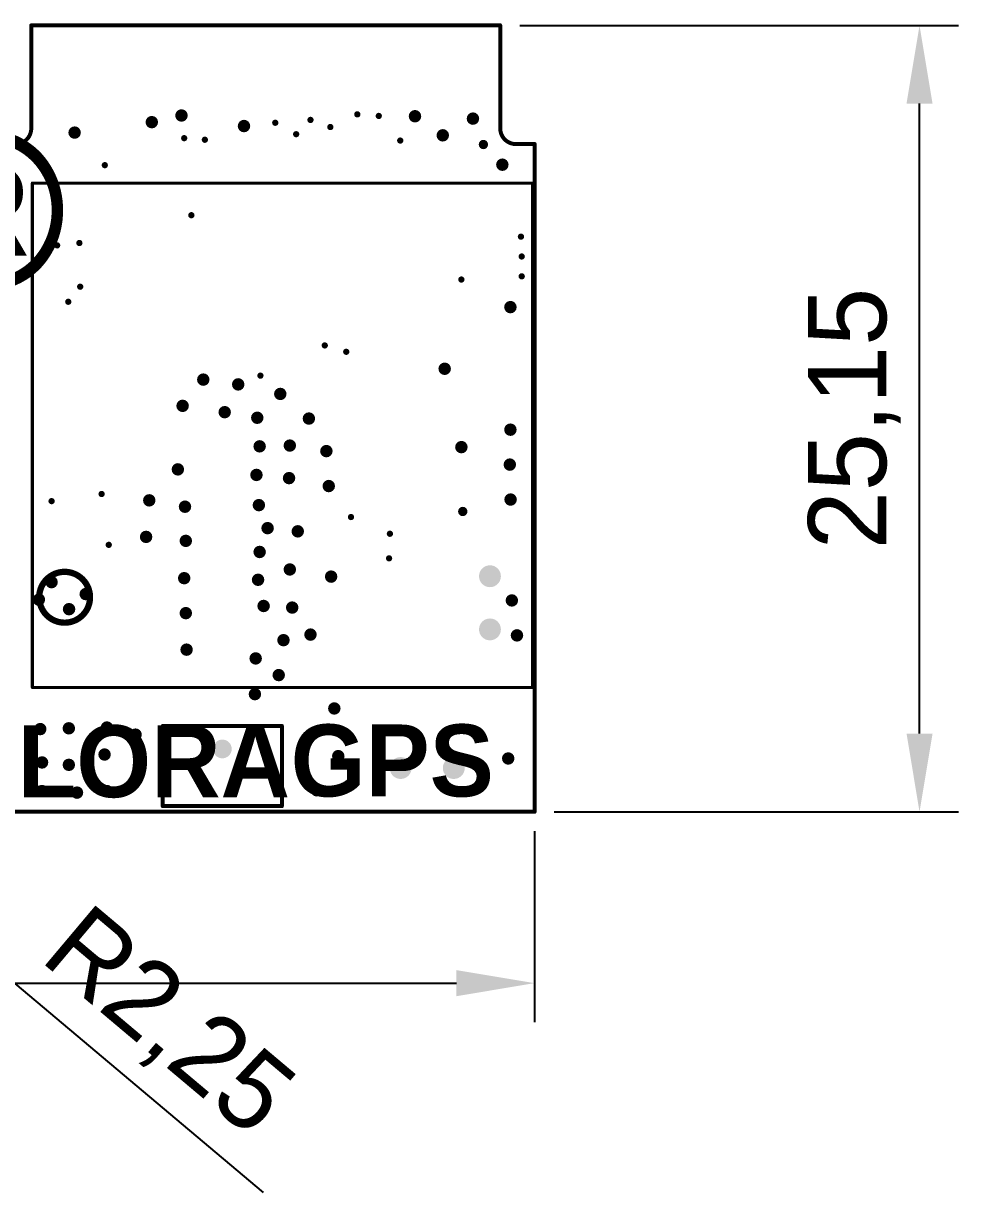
# Model space of a CAD drawing. Header units: millimetres. Extents: x -47.3 to 13.5, y -12.2 to 25.2.
# Drawn here: x -16.36 to 13.55, y -12.18 to 25.21 of the extents above; entities that cross this region are included whole.
import ezdxf

# ---------------------------------------------------------------- set-up
doc = ezdxf.new("R2010")
doc.units = ezdxf.units.MM
for name, color, linetype in [('KeepOutLayer', 6, 'Continuous'), ('PadHoleLayer', 156, 'Continuous'), ('TopOverlay', 2, 'Continuous'), ('ViaHoleLayer', 16, 'Continuous')]:
    doc.layers.add(name, color=color, linetype=linetype)
doc.styles.add('Alibaba PuHuiTi Medium', font='', dxfattribs={"height": 0.2})
doc.styles.add('阿里巴巴普惠体 Heavy', font='', dxfattribs={"height": 0.2})
doc.styles.get('Alibaba PuHuiTi Medium').set_extended_font_data('Alibaba PuHuiTi Medium', bold=True)
doc.styles.get('阿里巴巴普惠体 Heavy').set_extended_font_data('阿里巴巴普惠体 Heavy', bold=True)
doc.dimstyles.new('ISO-25', dxfattribs={"dimtxt": 2.5, "dimasz": 2.5, "dimexe": 1.25, "dimexo": 0.625, "dimtad": 1, "dimtxsty": 'Standard', "dimcen": 2.5, "dimclrd": 3, "dimclre": 3, "dimclrt": 3, "dimadec": 0, "dimazin": 0, "dimtfac": 1, "dimtmove": 0, "dimatfit": 3, "dimfxl": 1, "dimarcsym": 0})

# ---------------------------------------------------------------- blocks, each defined once
blk = doc.blocks.new('SX1276___68')
at = {"layer": 'TopOverlay', "const_width": 0.1}
for points in [[(-8.016, 8.031), (-8.016, -7.971)], [(-8.016, 8.031), (8.113, 8.031)], [(8.113, 8.031), (8.113, -7.971)], [(-8.016, -7.971), (8.113, -7.971)]]:
    blk.add_lwpolyline(points, dxfattribs=at)
at = {"layer": 'TopOverlay'}
for points, const_width in [([(-8.041, 8.031, 1), (-7.991, 8.031, 1)], 0.05), ([(-8.041, 8.031, 1), (-7.991, 8.031, 1)], 0.05), ([(-4.318, 7, 1), (-5.944, 7, 1)], 0.2), ([(8.088, 8.031, 1), (8.138, 8.031, 1)], 0.05), ([(8.088, 8.031, 1), (8.138, 8.031, 1)], 0.05), ([(-5.994, 7, 1), (-5.894, 7, 1)], 0.1), ([(-4.368, 7, 1), (-4.268, 7, 1)], 0.1), ([(-8.041, -7.971, 1), (-7.991, -7.971, 1)], 0.05), ([(-8.041, -7.971, 1), (-7.991, -7.971, 1)], 0.05), ([(8.088, -7.971, 1), (8.138, -7.971, 1)], 0.05), ([(8.088, -7.971, 1), (8.138, -7.971, 1)], 0.05)]:
    blk.add_lwpolyline(points, format="xyb", close=True, dxfattribs=dict(at, const_width=const_width))
blk = doc.blocks.new('ANT_JACK_71')
at = {"layer": 'TopOverlay', "const_width": 0.127}
for points in [[(-0.762, -0.61), (-0.762, 3.2)], [(1.803, 3.2), (-0.762, 3.2)], [(1.803, -0.61), (1.803, 3.2)], [(1.803, -0.61), (-0.762, -0.61)]]:
    blk.add_lwpolyline(points, dxfattribs=at)
at = {"layer": 'TopOverlay', "const_width": 0.0635}
for points in [[(-0.794, 3.2, 1), (-0.73, 3.2, 1)], [(-0.794, 3.2, 1), (-0.73, 3.2, 1)], [(1.772, 3.2, 1), (1.835, 3.2, 1)], [(1.772, 3.2, 1), (1.835, 3.2, 1)], [(-0.794, -0.61, 1), (-0.73, -0.61, 1)], [(-0.794, -0.61, 1), (-0.73, -0.61, 1)], [(1.772, -0.61, 1), (1.835, -0.61, 1)], [(1.772, -0.61, 1), (1.835, -0.61, 1)]]:
    blk.add_lwpolyline(points, format="xyb", close=True, dxfattribs=at)
blk = doc.blocks.new('TS_019B_B_81')
at = {"layer": 'PadHoleLayer'}
h = blk.add_hatch(color=156, dxfattribs=at)
edge = h.paths.add_edge_path()
edge.add_arc((-0.85, 0), 0.35, 0, 360)
h = blk.add_hatch(color=156, dxfattribs=at)
edge = h.paths.add_edge_path()
edge.add_arc((0.85, 0), 0.35, 0, 360)
blk = doc.blocks.new('TS_019B_B_82')
at = {"layer": 'PadHoleLayer'}
h = blk.add_hatch(color=156, dxfattribs=at)
edge = h.paths.add_edge_path()
edge.add_arc((-0.85, 0), 0.35, 0, 360)
h = blk.add_hatch(color=156, dxfattribs=at)
edge = h.paths.add_edge_path()
edge.add_arc((0.85, 0), 0.35, 0, 360)
blk = doc.blocks.new('*D98')
at = {"color": 3, "lineweight": -2}
for p, q in [((-46.312, -0.625), (-46.312, -6.732)), ((-0.012, -0.625), (-0.012, -6.732)), ((-43.812, -5.482), (-2.512, -5.482))]:
    blk.add_line(p, q, dxfattribs=at)
at = {"color": 3}
for points in [[(-43.812, -5.066), (-43.812, -5.899), (-46.312, -5.482)], [(-2.512, -5.066), (-2.512, -5.899), (-0.012, -5.482)]]:
    blk.add_solid(points, dxfattribs=at)
at = {"layer": 'Defpoints', "color": 0}
for p in [(-46.312, 0), (-0.012, 0), (-0.012, -5.482)]:
    blk.add_point(p, dxfattribs=at)
at = {"color": 3, "insert": (-29.44, -3.399), "char_height": 2.5, "attachment_point": 5}
blk.add_mtext('46,3', dxfattribs=at)
blk = doc.blocks.new('*D99')
at = {"color": 3, "lineweight": -2}
for p, q in [((-0.487, 25.146), (13.548, 25.146)), ((12.298, 2.5), (12.298, 22.646)), ((0.613, 0), (13.548, 0))]:
    blk.add_line(p, q, dxfattribs=at)
at = {"color": 3}
for points in [[(11.882, 22.646), (12.715, 22.646), (12.298, 25.146)], [(11.882, 2.5), (12.715, 2.5), (12.298, 0)]]:
    blk.add_solid(points, dxfattribs=at)
at = {"layer": 'Defpoints', "color": 0}
for p in [(-1.112, 25.146), (12.298, 25.146), (-0.012, 0)]:
    blk.add_point(p, dxfattribs=at)
at = {"color": 3, "insert": (10.215, 12.573), "char_height": 2.5, "attachment_point": 5, "rotation": 90}
blk.add_mtext('25,15', dxfattribs=at)
blk = doc.blocks.new('*D100')
at = {"color": 3, "lineweight": -2}
for p, q in [((-23.162, 0), (-21.441, -1.449)), ((-8.689, -12.181), (-19.528, -3.059))]:
    blk.add_line(p, q, dxfattribs=at)
blk.add_arc((-23.162, 0), 2.25, 288.0843, 344.0845, dxfattribs=at)
at = {"color": 3}
blk.add_solid([(-19.259, -2.74), (-19.796, -3.377), (-21.441, -1.449)], dxfattribs=at)
at = {"layer": 'Defpoints', "color": 0}
for p in [(-23.162, 0), (-21.441, -1.449)]:
    blk.add_point(p, dxfattribs=at)
at = {"color": 3, "insert": (-11.811, -6.831), "char_height": 2.5, "attachment_point": 5, "rotation": 319.9153}
blk.add_mtext('R2,25', dxfattribs=at)

msp = doc.modelspace()

# ---------------------------------------------------------------- hatches: boundary and pattern name
at = {"layer": 'PadHoleLayer'}
h = msp.add_hatch(color=156, dxfattribs=at)
edge = h.paths.add_edge_path()
edge.add_arc((-10.001, 2.007), 0.3, 0, 360)
at = {"layer": 'ViaHoleLayer'}
h = msp.add_hatch(color=16, dxfattribs=at)
edge = h.paths.add_edge_path()
edge.add_arc((-11.308, 22.264), 0.2, 0, 360)
h = msp.add_hatch(color=16, dxfattribs=at)
edge = h.paths.add_edge_path()
edge.add_arc((-3.839, 22.24), 0.2, 0, 360)
h = msp.add_hatch(color=16, dxfattribs=at)
edge = h.paths.add_edge_path()
edge.add_arc((-12.257, 22.051), 0.2, 0, 360)
h = msp.add_hatch(color=16, dxfattribs=at)
edge = h.paths.add_edge_path()
edge.add_arc((-9.308, 21.927), 0.2, 0, 360)
h = msp.add_hatch(color=16, dxfattribs=at)
edge = h.paths.add_edge_path()
edge.add_arc((-8.308, 22.031), 0.101, 0, 360)
h = msp.add_hatch(color=16, dxfattribs=at)
edge = h.paths.add_edge_path()
edge.add_arc((-7.181, 22.123), 0.101, 0, 360)
h = msp.add_hatch(color=16, dxfattribs=at)
edge = h.paths.add_edge_path()
edge.add_arc((-5.683, 22.301), 0.101, 0, 360)
h = msp.add_hatch(color=16, dxfattribs=at)
edge = h.paths.add_edge_path()
edge.add_arc((-4.997, 22.25), 0.101, 0, 360)
h = msp.add_hatch(color=16, dxfattribs=at)
edge = h.paths.add_edge_path()
edge.add_arc((-1.985, 22.164), 0.2, 0, 360)
h = msp.add_hatch(color=16, dxfattribs=at)
edge = h.paths.add_edge_path()
edge.add_arc((-14.725, 21.717), 0.2, 0, 360)
h = msp.add_hatch(color=16, dxfattribs=at)
edge = h.paths.add_edge_path()
edge.add_arc((-7.639, 21.666), 0.101, 0, 360)
h = msp.add_hatch(color=16, dxfattribs=at)
edge = h.paths.add_edge_path()
edge.add_arc((-6.546, 21.895), 0.101, 0, 360)
h = msp.add_hatch(color=16, dxfattribs=at)
edge = h.paths.add_edge_path()
edge.add_arc((-2.95, 21.63), 0.2, 0, 360)
h = msp.add_hatch(color=16, dxfattribs=at)
edge = h.paths.add_edge_path()
edge.add_arc((-11.22, 21.539), 0.101, 0, 360)
h = msp.add_hatch(color=16, dxfattribs=at)
edge = h.paths.add_edge_path()
edge.add_arc((-10.56, 21.488), 0.101, 0, 360)
h = msp.add_hatch(color=16, dxfattribs=at)
edge = h.paths.add_edge_path()
edge.add_arc((-4.311, 21.463), 0.101, 0, 360)
h = msp.add_hatch(color=16, dxfattribs=at)
edge = h.paths.add_edge_path()
edge.add_arc((-1.651, 21.336), 0.15, 0, 360)
h = msp.add_hatch(color=16, dxfattribs=at)
edge = h.paths.add_edge_path()
edge.add_arc((-13.76, 20.676), 0.101, 0, 360)
h = msp.add_hatch(color=16, dxfattribs=at)
edge = h.paths.add_edge_path()
edge.add_arc((-1.045, 20.691), 0.2, 0, 360)
h = msp.add_hatch(color=16, dxfattribs=at)
edge = h.paths.add_edge_path()
edge.add_arc((-10.991, 19.075), 0.101, 0, 360)
h = msp.add_hatch(color=16, dxfattribs=at)
edge = h.paths.add_edge_path()
edge.add_arc((-0.45, 18.39), 0.101, 0, 360)
h = msp.add_hatch(color=16, dxfattribs=at)
edge = h.paths.add_edge_path()
edge.add_arc((-15.284, 18.11), 0.101, 0, 360)
h = msp.add_hatch(color=16, dxfattribs=at)
edge = h.paths.add_edge_path()
edge.add_arc((-14.573, 18.186), 0.101, 0, 360)
h = msp.add_hatch(color=16, dxfattribs=at)
edge = h.paths.add_edge_path()
edge.add_arc((-0.425, 17.755), 0.101, 0, 360)
h = msp.add_hatch(color=16, dxfattribs=at)
edge = h.paths.add_edge_path()
edge.add_arc((-0.425, 17.12), 0.101, 0, 360)
h = msp.add_hatch(color=16, dxfattribs=at)
edge = h.paths.add_edge_path()
edge.add_arc((-14.547, 16.789), 0.101, 0, 360)
h = msp.add_hatch(color=16, dxfattribs=at)
edge = h.paths.add_edge_path()
edge.add_arc((-2.355, 17.018), 0.101, 0, 360)
h = msp.add_hatch(color=16, dxfattribs=at)
edge = h.paths.add_edge_path()
edge.add_arc((-14.928, 16.307), 0.101, 0, 360)
h = msp.add_hatch(color=16, dxfattribs=at)
edge = h.paths.add_edge_path()
edge.add_arc((-0.787, 16.136), 0.2, 0, 360)
h = msp.add_hatch(color=16, dxfattribs=at)
edge = h.paths.add_edge_path()
edge.add_arc((-6.724, 14.91), 0.101, 0, 360)
h = msp.add_hatch(color=16, dxfattribs=at)
edge = h.paths.add_edge_path()
edge.add_arc((-6.038, 14.707), 0.101, 0, 360)
h = msp.add_hatch(color=16, dxfattribs=at)
edge = h.paths.add_edge_path()
edge.add_arc((-2.889, 14.165), 0.2, 0, 360)
h = msp.add_hatch(color=16, dxfattribs=at)
edge = h.paths.add_edge_path()
edge.add_arc((-10.61, 13.818), 0.2, 0, 360)
h = msp.add_hatch(color=16, dxfattribs=at)
edge = h.paths.add_edge_path()
edge.add_arc((-9.493, 13.665), 0.2, 0, 360)
h = msp.add_hatch(color=16, dxfattribs=at)
edge = h.paths.add_edge_path()
edge.add_arc((-8.782, 13.945), 0.101, 0, 360)
h = msp.add_hatch(color=16, dxfattribs=at)
edge = h.paths.add_edge_path()
edge.add_arc((-8.147, 13.36), 0.2, 0, 360)
h = msp.add_hatch(color=16, dxfattribs=at)
edge = h.paths.add_edge_path()
edge.add_arc((-11.271, 12.979), 0.2, 0, 360)
h = msp.add_hatch(color=16, dxfattribs=at)
edge = h.paths.add_edge_path()
edge.add_arc((-9.925, 12.776), 0.2, 0, 360)
h = msp.add_hatch(color=16, dxfattribs=at)
edge = h.paths.add_edge_path()
edge.add_arc((-8.883, 12.598), 0.2, 0, 360)
h = msp.add_hatch(color=16, dxfattribs=at)
edge = h.paths.add_edge_path()
edge.add_arc((-7.232, 12.573), 0.2, 0, 360)
h = msp.add_hatch(color=16, dxfattribs=at)
edge = h.paths.add_edge_path()
edge.add_arc((-0.787, 12.217), 0.2, 0, 360)
h = msp.add_hatch(color=16, dxfattribs=at)
edge = h.paths.add_edge_path()
edge.add_arc((-8.807, 11.684), 0.2, 0, 360)
h = msp.add_hatch(color=16, dxfattribs=at)
edge = h.paths.add_edge_path()
edge.add_arc((-7.842, 11.709), 0.2, 0, 360)
h = msp.add_hatch(color=16, dxfattribs=at)
edge = h.paths.add_edge_path()
edge.add_arc((-6.673, 11.532), 0.2, 0, 360)
h = msp.add_hatch(color=16, dxfattribs=at)
edge = h.paths.add_edge_path()
edge.add_arc((-2.355, 11.659), 0.2, 0, 360)
h = msp.add_hatch(color=16, dxfattribs=at)
edge = h.paths.add_edge_path()
edge.add_arc((-0.806, 11.1), 0.2, 0, 360)
h = msp.add_hatch(color=16, dxfattribs=at)
edge = h.paths.add_edge_path()
edge.add_arc((-11.423, 10.947), 0.2, 0, 360)
h = msp.add_hatch(color=16, dxfattribs=at)
edge = h.paths.add_edge_path()
edge.add_arc((-8.909, 10.77), 0.2, 0, 360)
h = msp.add_hatch(color=16, dxfattribs=at)
edge = h.paths.add_edge_path()
edge.add_arc((-7.867, 10.668), 0.2, 0, 360)
h = msp.add_hatch(color=16, dxfattribs=at)
edge = h.paths.add_edge_path()
edge.add_arc((-6.597, 10.414), 0.2, 0, 360)
h = msp.add_hatch(color=16, dxfattribs=at)
edge = h.paths.add_edge_path()
edge.add_arc((-13.862, 10.16), 0.101, 0, 360)
h = msp.add_hatch(color=16, dxfattribs=at)
edge = h.paths.add_edge_path()
edge.add_arc((-12.338, 9.957), 0.2, 0, 360)
h = msp.add_hatch(color=16, dxfattribs=at)
edge = h.paths.add_edge_path()
edge.add_arc((-0.781, 9.982), 0.2, 0, 360)
h = msp.add_hatch(color=16, dxfattribs=at)
edge = h.paths.add_edge_path()
edge.add_arc((-15.462, 9.931), 0.101, 0, 360)
h = msp.add_hatch(color=16, dxfattribs=at)
edge = h.paths.add_edge_path()
edge.add_arc((-11.195, 9.754), 0.2, 0, 360)
h = msp.add_hatch(color=16, dxfattribs=at)
edge = h.paths.add_edge_path()
edge.add_arc((-8.832, 9.804), 0.2, 0, 360)
h = msp.add_hatch(color=16, dxfattribs=at)
edge = h.paths.add_edge_path()
edge.add_arc((-2.311, 9.601), 0.15, 0, 360)
h = msp.add_hatch(color=16, dxfattribs=at)
edge = h.paths.add_edge_path()
edge.add_arc((-5.886, 9.423), 0.101, 0, 360)
h = msp.add_hatch(color=16, dxfattribs=at)
edge = h.paths.add_edge_path()
edge.add_arc((-12.439, 8.788), 0.2, 0, 360)
h = msp.add_hatch(color=16, dxfattribs=at)
edge = h.paths.add_edge_path()
edge.add_arc((-8.553, 9.068), 0.2, 0, 360)
h = msp.add_hatch(color=16, dxfattribs=at)
edge = h.paths.add_edge_path()
edge.add_arc((-7.588, 8.966), 0.2, 0, 360)
h = msp.add_hatch(color=16, dxfattribs=at)
edge = h.paths.add_edge_path()
edge.add_arc((-4.641, 8.888), 0.101, 0, 360)
h = msp.add_hatch(color=16, dxfattribs=at)
edge = h.paths.add_edge_path()
edge.add_arc((-13.633, 8.534), 0.101, 0, 360)
h = msp.add_hatch(color=16, dxfattribs=at)
edge = h.paths.add_edge_path()
edge.add_arc((-11.169, 8.661), 0.2, 0, 360)
h = msp.add_hatch(color=16, dxfattribs=at)
edge = h.paths.add_edge_path()
edge.add_arc((-8.807, 8.306), 0.2, 0, 360)
h = msp.add_hatch(color=16, dxfattribs=at)
edge = h.paths.add_edge_path()
edge.add_arc((-7.842, 7.747), 0.2, 0, 360)
h = msp.add_hatch(color=16, dxfattribs=at)
edge = h.paths.add_edge_path()
edge.add_arc((-4.667, 8.103), 0.101, 0, 360)
h = msp.add_hatch(color=16, dxfattribs=at)
edge = h.paths.add_edge_path()
edge.add_arc((-15.462, 7.341), 0.2, 0, 360)
h = msp.add_hatch(color=16, dxfattribs=at)
edge = h.paths.add_edge_path()
edge.add_arc((-11.22, 7.468), 0.2, 0, 360)
h = msp.add_hatch(color=16, dxfattribs=at)
edge = h.paths.add_edge_path()
edge.add_arc((-8.858, 7.417), 0.2, 0, 360)
h = msp.add_hatch(color=16, dxfattribs=at)
edge = h.paths.add_edge_path()
edge.add_arc((-6.521, 7.518), 0.2, 0, 360)
h = msp.add_hatch(color=16, dxfattribs=at)
edge = h.paths.add_edge_path()
edge.add_arc((-14.37, 6.96), 0.2, 0, 360)
h = msp.add_hatch(color=16, dxfattribs=at)
edge = h.paths.add_edge_path()
edge.add_arc((-15.868, 6.782), 0.2, 0, 360)
h = msp.add_hatch(color=16, dxfattribs=at)
edge = h.paths.add_edge_path()
edge.add_arc((-8.68, 6.579), 0.2, 0, 360)
h = msp.add_hatch(color=16, dxfattribs=at)
edge = h.paths.add_edge_path()
edge.add_arc((-0.741, 6.756), 0.2, 0, 360)
h = msp.add_hatch(color=16, dxfattribs=at)
edge = h.paths.add_edge_path()
edge.add_arc((-14.903, 6.477), 0.2, 0, 360)
h = msp.add_hatch(color=16, dxfattribs=at)
edge = h.paths.add_edge_path()
edge.add_arc((-11.169, 6.35), 0.2, 0, 360)
h = msp.add_hatch(color=16, dxfattribs=at)
edge = h.paths.add_edge_path()
edge.add_arc((-7.766, 6.528), 0.2, 0, 360)
h = msp.add_hatch(color=16, dxfattribs=at)
edge = h.paths.add_edge_path()
edge.add_arc((-8.045, 5.486), 0.2, 0, 360)
h = msp.add_hatch(color=16, dxfattribs=at)
edge = h.paths.add_edge_path()
edge.add_arc((-7.181, 5.664), 0.2, 0, 360)
h = msp.add_hatch(color=16, dxfattribs=at)
edge = h.paths.add_edge_path()
edge.add_arc((-0.577, 5.639), 0.2, 0, 360)
h = msp.add_hatch(color=16, dxfattribs=at)
edge = h.paths.add_edge_path()
edge.add_arc((-11.144, 5.182), 0.2, 0, 360)
h = msp.add_hatch(color=16, dxfattribs=at)
edge = h.paths.add_edge_path()
edge.add_arc((-8.934, 4.902), 0.2, 0, 360)
h = msp.add_hatch(color=16, dxfattribs=at)
edge = h.paths.add_edge_path()
edge.add_arc((-8.197, 4.369), 0.2, 0, 360)
h = msp.add_hatch(color=16, dxfattribs=at)
edge = h.paths.add_edge_path()
edge.add_arc((-8.959, 3.759), 0.2, 0, 360)
h = msp.add_hatch(color=16, dxfattribs=at)
edge = h.paths.add_edge_path()
edge.add_arc((-6.419, 3.302), 0.2, 0, 360)
h = msp.add_hatch(color=16, dxfattribs=at)
edge = h.paths.add_edge_path()
edge.add_arc((-15.824, 2.642), 0.2, 0, 360)
h = msp.add_hatch(color=16, dxfattribs=at)
edge = h.paths.add_edge_path()
edge.add_arc((-14.91, 2.667), 0.2, 0, 360)
h = msp.add_hatch(color=16, dxfattribs=at)
edge = h.paths.add_edge_path()
edge.add_arc((-13.691, 2.692), 0.2, 0, 360)
h = msp.add_hatch(color=16, dxfattribs=at)
edge = h.paths.add_edge_path()
edge.add_arc((-12.776, 2.464), 0.2, 0, 360)
h = msp.add_hatch(color=16, dxfattribs=at)
edge = h.paths.add_edge_path()
edge.add_arc((-7.156, 2.464), 0.2, 0, 360)
h = msp.add_hatch(color=16, dxfattribs=at)
edge = h.paths.add_edge_path()
edge.add_arc((-13.767, 1.829), 0.2, 0, 360)
h = msp.add_hatch(color=16, dxfattribs=at)
edge = h.paths.add_edge_path()
edge.add_arc((-6.292, 1.778), 0.2, 0, 360)
h = msp.add_hatch(color=16, dxfattribs=at)
edge = h.paths.add_edge_path()
edge.add_arc((-0.857, 1.702), 0.2, 0, 360)
h = msp.add_hatch(color=16, dxfattribs=at)
edge = h.paths.add_edge_path()
edge.add_arc((-15.767, 1.575), 0.2, 0, 360)
h = msp.add_hatch(color=16, dxfattribs=at)
edge = h.paths.add_edge_path()
edge.add_arc((-14.91, 1.499), 0.2, 0, 360)
h = msp.add_hatch(color=16, dxfattribs=at)
edge = h.paths.add_edge_path()
edge.add_arc((-12.725, 1.067), 0.2, 0, 360)
h = msp.add_hatch(color=16, dxfattribs=at)
edge = h.paths.add_edge_path()
edge.add_arc((-15.767, 0.66), 0.2, 0, 360)
h = msp.add_hatch(color=16, dxfattribs=at)
edge = h.paths.add_edge_path()
edge.add_arc((-14.649, 0.61), 0.2, 0, 360)
h = msp.add_hatch(color=16, dxfattribs=at)
edge = h.paths.add_edge_path()
edge.add_arc((-13.691, 0.66), 0.2, 0, 360)
h = msp.add_hatch(color=16, dxfattribs=at)
edge = h.paths.add_edge_path()
edge.add_arc((-6.978, 0.686), 0.2, 0, 360)

# ---------------------------------------------------------------- linework, layer by layer
at = {"layer": 'KeepOutLayer', "const_width": 0.127}
for points in [[(-16.112, 21.85), (-16.112, 25.146)], [(-16.112, 25.146), (-1.112, 25.146)], [(-1.112, 21.85), (-1.112, 25.146)], [(-1.112, 21.85), (-1.112, 25.05)], [(-0.612, 21.35), (-0.012, 21.35)], [(-0.012, 0), (-0.012, 21.35)], [(-22.162, 0), (-0.012, 0)]]:
    msp.add_lwpolyline(points, dxfattribs=at)
at = {"layer": 'KeepOutLayer', "const_width": 0.0635}
for points in [[(-16.144, 25.146, 1), (-16.08, 25.146, 1)], [(-16.144, 25.146, 1), (-16.08, 25.146, 1)], [(-1.144, 25.146, 1), (-1.08, 25.146, 1)], [(-1.144, 25.146, 1), (-1.08, 25.146, 1)], [(-1.144, 25.05, 1), (-1.08, 25.05, 1)], [(-16.144, 21.85, 1), (-16.08, 21.85, 1)], [(-16.144, 21.85, 1), (-16.08, 21.85, 1)], [(-1.144, 21.85, 1), (-1.08, 21.85, 1)], [(-1.144, 21.85, 1), (-1.08, 21.85, 1)], [(-1.144, 21.85, 1), (-1.08, 21.85, 1)], [(-1.144, 21.85, 1), (-1.08, 21.85, 1)], [(-0.644, 21.35, 1), (-0.58, 21.35, 1)], [(-0.644, 21.35, 1), (-0.58, 21.35, 1)], [(-0.644, 21.35, 1), (-0.58, 21.35, 1)], [(-0.044, 21.35, 1), (0.02, 21.35, 1)], [(-0.044, 21.35, 1), (0.02, 21.35, 1)], [(-0.044, 0, 1), (0.02, 0, 1)], [(-0.044, 0, 1), (0.02, 0, 1)]]:
    msp.add_lwpolyline(points, format="xyb", close=True, dxfattribs=at)
at = {"layer": 'KeepOutLayer', "const_width": 0.127}
for points in [[(-16.112, 21.85, -0.414214), (-16.612, 21.35)], [(-0.612, 21.35, -0.414214), (-1.112, 21.85)], [(-0.612, 21.35, -0.414214), (-1.112, 21.85)]]:
    msp.add_lwpolyline(points, format="xyb", dxfattribs=at)

# ---------------------------------------------------------------- block references
for name, p, rotation in [('SX1276___68', (-8.045, 11.989), 90), ('TS_019B_B_82', (-1.441, 6.68), 270), ('ANT_JACK_71', (-11.296, 1.981), 270), ('TS_019B_B_81', (-3.448, 1.397), 180)]:
    msp.add_blockref(name, p, dxfattribs=dict(rotation=rotation))

# ---------------------------------------------------------------- texts
at = {"layer": 'TopOverlay'}
for s, height, style, p in [('LILYGO®', 5, '阿里巴巴普惠体 Heavy', (-44.806, 16.723)), ('LORA', 2.3, 'Alibaba PuHuiTi Medium', (-16.55, 0.464)), ('GPS', 2.3, 'Alibaba PuHuiTi Medium', (-7.813, 0.489))]:
    msp.add_text(s, height=height, rotation=360, dxfattribs=dict(at, style=style)).set_placement(p)

# ---------------------------------------------------------------- dimensions: what is measured, and where the dimension line sits
dim = msp.add_linear_dim(base=(12.298, 25.146), p1=(-0.012, 0), p2=(-1.112, 25.146), angle=90, dimstyle='ISO-25')
dim.commit()
dim.dimension.update_dxf_attribs({"geometry": '*D99', "text_midpoint": (10.215, 12.573)})
dim = msp.add_linear_dim(base=(-0.012, -5.482), p1=(-46.312, 0), p2=(-0.012, 0), dimstyle='ISO-25')
dim.commit()
dim.dimension.update_dxf_attribs({"geometry": '*D98', "text_midpoint": (-29.44, -5.482), "dimtype": 160})
dim = msp.add_radius_dim(center=(-23.162, 0), mpoint=(-21.441, -1.449), dimstyle='ISO-25')
dim.commit()
dim.dimension.update_dxf_attribs({"geometry": '*D100', "text_midpoint": (-11.811, -6.831)})

doc.saveas('drawing.dxf')
